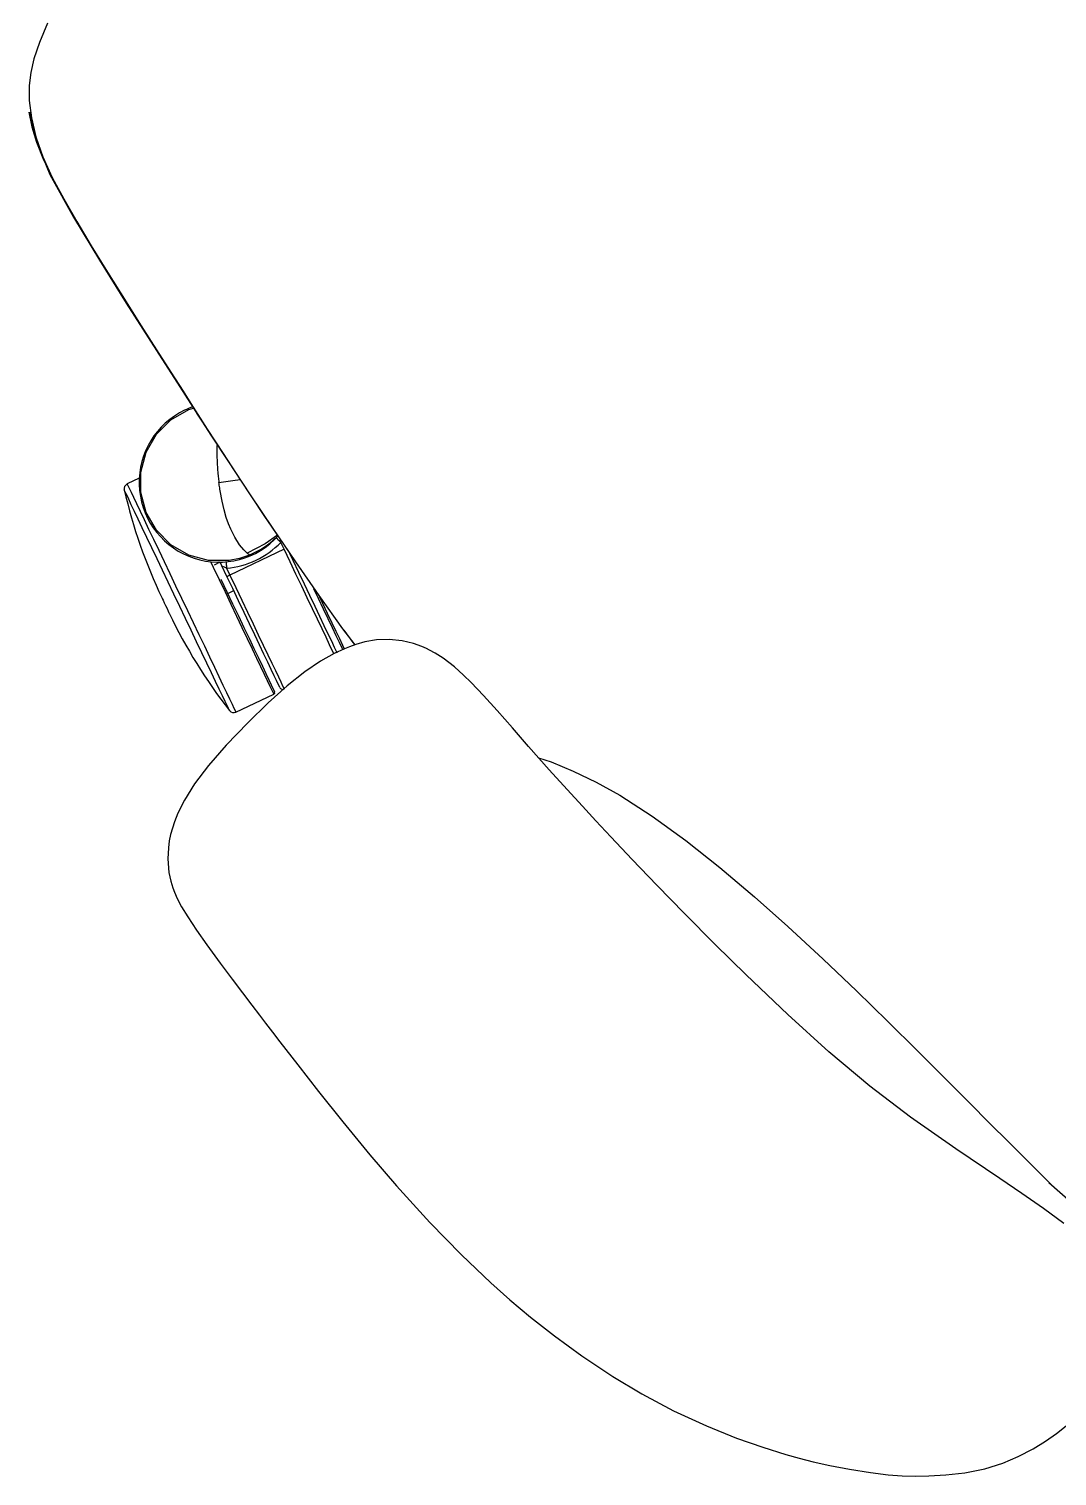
# Model space of a CAD drawing. Extents: x -15 to 8521, y -5327 to 1905.
# Drawn here: x 257.28 to 282.15, y 1315.56 to 1350.55 of the extents above; entities that cross this region are included whole.
import ezdxf

# ---------------------------------------------------------------- set-up
doc = ezdxf.new("R2010")
doc.units = 0
doc.layers.add('AR-MOB', color=2, linetype='Continuous')

# ---------------------------------------------------------------- blocks, each defined once
blk = doc.blocks.new('CAD-GIR-TELA')
at = {"color": 1, "linetype": 'Continuous'}
for p, q in [((0.3068505896405895, -0.1001565341407513), (0.2969838718147457, -0.09770269025830203)), ((0.2728117821836804, -0.1231839412798763), (0.2723716468578914, -0.1249537115068051)), ((0.2728117821836804, -0.1231839412798763), (0.286922949987229, -0.1266933829379013)), ((0.2901537570362507, -0.1235664268938308), (0.2885927872544016, -0.1231782227373515)), ((0.2801974449305362, -0.1274259566280307), (0.2803069238805165, -0.128075764319874)), ((0.2864828146612126, -0.1284631531648301), (0.286922949987229, -0.1266933829379013)), ((0.2876722263499687, -0.1268797281809384), (0.2869844158281012, -0.1296453628806375)), ((0.286763306377452, -0.1305343755457216), (0.2871239029925619, -0.1308859696905529)), ((0.2868318383038968, -0.1306011749188656), (0.2883126352583076, -0.1309694490987567)), ((0.2682377402784368, -0.1620451565954681), (0.2692855359362056, -0.1523412643759912)), ((0.2889580266448775, -0.1586923464092251), (0.2920985146840849, -0.1594733861625173))]:
    blk.add_line(p, q, dxfattribs=at)
at = {"color": 1, "linetype": 'Continuous', "flags": 128}
for points in [[(0.2272669940048218, 0.1125825360754789), (0.226015844699532, 0.1204252859433836), (0.223339294700736, 0.1281541179187116), (0.2199707896656946, 0.1331967293049274), (0.2155392923530144, 0.137369125639907), (0.2106980982455298, 0.1410847406009452), (0.2010207604528205, 0.1480613406702105), (0.1907626904301196, 0.1542741358603053), (0.1691715095746531, 0.1650207732996023), (0.1468835044076968, 0.1744574793287939), (0.1238619516991548, 0.1824335448645797), (0.1174168817331065, 0.1841527541027972)], [(0.3062636519582611, -0.09638291842929902), (0.3137114599851429, -0.09550804360242182), (0.320143609435263, -0.09444648381395382), (0.325593415089088, -0.09313942866810976), (0.3299703993802723, -0.0916705670592819), (0.3331833826980528, -0.09023510514452937), (0.3351814530149113, -0.0891396927072492), (0.3365174632440358, -0.08830065220399774), (0.3378145194294575, -0.08738234475094941), (0.3390624074752395, -0.08637941984488862), (0.3402977486966847, -0.08524218844786446), (0.3420861466477163, -0.08325683479961299), (0.3439706840661074, -0.08054348230734831), (0.3449946317023205, -0.07861668994564752), (0.345633953508468, -0.07710642269239543), (0.346012781518084, -0.07601856891824355), (0.3464655768871125, -0.07440779119770013), (0.3469191875983597, -0.07217804059882837), (0.3473057611174681, -0.06935365778190317), (0.3476959809211166, -0.06552235838626075), (0.3480285623320469, -0.06124039815631477), (0.3483470342248438, -0.05576893565557839), (0.3485706802212007, -0.0508772937937465), (0.3487407644263385, -0.04673859156628168), (0.3488867741248214, -0.04302676444513054), (0.3490017338292546, -0.04001472279878726), (0.3490949970318979, -0.03752032823786067), (0.3491884187756114, -0.03481987641816886), (0.349285781217759, -0.0318294095454803), (0.3494973107065107, -0.02484015791105776), (0.3496954780434862, -0.01664626685214898), (0.3498269705614803, -0.007260111187406437), (0.3498169829358631, 0.003060716303934896), (0.3496117268598482, 0.01294104257704021), (0.3490311078799095, 0.02489724815086447), (0.34811129435775, 0.0357652092875469), (0.3469003447087289, 0.04556445963589795), (0.3459433663213076, 0.05164764206801919), (0.3447563099991839, 0.05803642685168597), (0.3431856243366838, 0.06521980603611155), (0.3411369817124523, 0.07315969754381513), (0.3384992725234497, 0.08179829310711284), (0.3357581312964157, 0.08947205152435345), (0.3324302562184585, 0.09751602052165254), (0.3286473209857377, 0.1054207458096243), (0.3249142106931231, 0.1122584928471042), (0.3213763688206654, 0.1180683742181827), (0.3181792841839979, 0.1229214357267665), (0.3162829246705314, 0.125654072728139), (0.3142269441852932, 0.1284757038647513), (0.3116974456806929, 0.1317263050018482), (0.3085431198990136, 0.1355045748223347), (0.305157153474056, 0.1393337453196182), (0.3022040751109216, 0.1424303874177895), (0.2997490648790517, 0.1447735746514809), (0.2973536407444044, 0.1468563586854543), (0.2947776691569288, 0.1489136980171679), (0.2914786699004708, 0.1513371033997828), (0.2876136141210281, 0.1538669869141813), (0.2832172660419019, 0.1562156662207599), (0.2790332854156077, 0.1578998507943652), (0.2751567019545291, 0.1590465036283604), (0.2711808536539593, 0.159908973185793), (0.2676527729374811, 0.1604155455274849), (0.2644267219131962, 0.1606709549141669), (0.2609153325513489, 0.1607338588955827)], [(0.230825332042059, 0.122558461107019), (0.2322444140172593, 0.1166338012099004), (0.2339956244488803, 0.1104874317020403), (0.2358397357422746, 0.1043128205201356), (0.2395186954013298, 0.09200127260100999), (0.2430930000480203, 0.07919055812999432), (0.2459323190435043, 0.06710168802283079), (0.2482931601487053, 0.05439966551011821), (0.2502553338802045, 0.04112865644174235), (0.2519212077963857, 0.02735398244203679), (0.2530245129494233, 0.01687203711344409), (0.2540059055468191, 0.00640826869994271), (0.254814247108925, -0.003156643108468415), (0.2554724797485051, -0.01171830869725454), (0.2560011901962298, -0.01928728118627987), (0.2563347681118557, -0.0245556533063791), (0.2566111832416027, -0.02933471488904615), (0.2568938491310746, -0.03478369107187973), (0.2571817919426849, -0.04125220988862566), (0.2574485364975772, -0.04878062107491132), (0.2576162879884123, -0.05470108546842312), (0.2578045129914699, -0.06025404571755644), (0.258049266631815, -0.06521348910973757), (0.2583575017765725, -0.06951416766014518), (0.2586365666866186, -0.07207564470490979), (0.2590969264017531, -0.07499681812305425), (0.2598663592100365, -0.07837244586880843), (0.2605751415037503, -0.08058641667321353), (0.2611264090703571, -0.08196648799457762), (0.2614737341316413, -0.08273545654583359), (0.262060015043744, -0.08386907562908164), (0.2631571147283012, -0.08564574208230624), (0.2648712961820365, -0.0879057046959133), (0.2670480115234568, -0.09015032915067422), (0.2694674648735145, -0.0920157236146224), (0.2719913467508377, -0.09344636157629793), (0.2740634070955821, -0.09435683857509503), (0.2755561846697674, -0.09490363887834974), (0.276852267003278, -0.09531558348862745), (0.2794996241143508, -0.0960063608567907), (0.2831931236075889, -0.09667330718957601), (0.287797671940325, -0.0970930142943871), (0.2931953878994591, -0.09718340124754832), (0.2993389377677431, -0.09694677812603913), (0.3062636519582611, -0.09638291842929902)], [(0.2573187425612105, -0.04511712412841007), (0.2556236531042941, -0.04239033304884288), (0.2528773255669421, -0.03729908855075337), (0.2502984324389672, -0.03169914849559063), (0.2479090099409405, -0.02560565003659576), (0.245056102324952, -0.01673516754863158), (0.2425493647556323, -0.00705989917196348), (0.2403383834507622, 0.003250999064221105), (0.2383803316117792, 0.01402780500347944), (0.2367102678745141, 0.02467185544082895), (0.2350954645103229, 0.03621145665874792), (0.2337777989107508, 0.04730244947131723), (0.2326412016464019, 0.05783148219006762), (0.2315735439722175, 0.06785128145156705), (0.2305704775258164, 0.07819002256201202), (0.2299046805560465, 0.08545103805954568), (0.229223483165697, 0.09255068306038083), (0.2285365332461424, 0.09882685782440603), (0.2279951627235732, 0.1043634720899718), (0.227594910003063, 0.1092770935474618), (0.2271704695269818, 0.1135553905069173)], [(0.2531143110609264, -0.2437751989327808), (0.2563168311457957, -0.2376435843939362), (0.2589450962448154, -0.2291320367376102), (0.2611030592936459, -0.217496896227658), (0.2628744941300738, -0.2055358327293106), (0.2644821181738735, -0.1933690148948699), (0.2661418319128188, -0.1798614195026857), (0.2673523965515869, -0.1695099164176099), (0.2681981747548434, -0.1623908057285917), (0.2689963022062329, -0.1554168328016203), (0.2697817242926703, -0.1482907919148602), (0.2708024785981706, -0.138510531663087), (0.2717650962658809, -0.1287925865508441), (0.2726517762012008, -0.1190358798912712), (0.2734499489588416, -0.1092048321820585), (0.2740982619009174, -0.09932936102359236), (0.2742683007995765, -0.09443188738487152)], [(0.2741140020407329, -0.09887609003226316), (0.2743046503389905, -0.0952232205263499), (0.2743140264851718, -0.09444863534872638)], [(0.2724110085498523, -0.1215963944187024), (0.2728542919005577, -0.1198139981042914), (0.2736364074364701, -0.1166691164130498), (0.2743994083073176, -0.1136012255515197), (0.2751339636724879, -0.1106476263062177), (0.2758311503409914, -0.1078442605366945), (0.276482498073392, -0.1052252243616749), (0.2770801028202641, -0.1028223831031028), (0.2776166493893015, -0.1006649635896792), (0.2780856378831231, -0.09877919186237705), (0.2784813610633137, -0.09718803270425269), (0.2787989950079464, -0.09591083288387381), (0.2788550706920887, -0.09568531277909642)], [(0.279597915117165, -0.09589752169131316), (0.2793969847650715, -0.09670544427035566), (0.2789910021681408, -0.0983378448968324), (0.2785098518747873, -0.1002724903501075), (0.2779593996197036, -0.10248582702161), (0.2773463264929887, -0.1049509494482663), (0.2766781062280188, -0.1076378607640436), (0.2759628240526126, -0.1105138803372938), (0.2752092446187362, -0.1135440287939673), (0.2744264722971366, -0.116691435712255), (0.2736240644437657, -0.1199178264719194), (0.2728117821832257, -0.1231839412798763)], [(0.2772636397571659, -0.0954195986855666), (0.2771710106715091, -0.09579207402111933), (0.2768086928372213, -0.0972488870656889), (0.2763698257924716, -0.09901352757651694), (0.2758597317340445, -0.1010646048307535), (0.2752845934935522, -0.1033771950237679), (0.2746513865743054, -0.1059232489942588), (0.2739678111634021, -0.1086718413162089), (0.273338227861359, -0.1112033894405613)], [(0.2735186847019122, -0.1088782184356205), (0.2739296724460019, -0.107225706670306), (0.2745907133908077, -0.1045677051329221), (0.2751994155185002, -0.1021201346625276), (0.2757486674374832, -0.09991168990336519), (0.2762319919183938, -0.09796826846422846), (0.276643749667528, -0.09631264263089179), (0.2768944596693927, -0.09530450876081886)], [(0.286922949987229, -0.1266933829379013), (0.2877352322473143, -0.1234272681294897), (0.288537640116374, -0.1202008773707348), (0.2893203897695003, -0.1170534704519923), (0.290073991856616, -0.1140233219957736), (0.2907892513942443, -0.1111473024070619), (0.2914574942967647, -0.1084603911062914), (0.2920705674234796, -0.1059952686646284), (0.292621019679018, -0.1037819320085873), (0.2931021699716894, -0.1018472865553122), (0.2935081525690748, -0.1002148859288354), (0.2938340302662255, -0.09890458084328202), (0.2940758170764184, -0.09793231525418378), (0.294230614063963, -0.09730989995250638), (0.2942965188638027, -0.09704492190758174)], [(0.2969838718147457, -0.09770269025830203), (0.296973046209132, -0.09774618516121336), (0.296886690551446, -0.0980933856694719), (0.2967149983621766, -0.0987837327370471), (0.2964599853046366, -0.09980912981700385), (0.2961246408792704, -0.1011575396487387), (0.2957128831144473, -0.1028131541638686), (0.2952295586333094, -0.1047565869212121), (0.2946803293677931, -0.1069650316803745), (0.2940716046027774, -0.1094126021507691), (0.2934105636575168, -0.1120705923540299), (0.2927049520417313, -0.1149078617299892), (0.2919630135243096, -0.1178911294555292), (0.2911934448125066, -0.1209854275361977), (0.2904053050021957, -0.1241544743156737), (0.2896078343364934, -0.1273611162769157)], [(0.2948594952899839, -0.09798028307204731), (0.2948814409139686, -0.09783057047843613), (0.2948737633339533, -0.09767946505098735), (0.294836711702601, -0.0975327419569112), (0.2947717581171219, -0.09739606311359239), (0.2946813938165178, -0.09727468279061213), (0.2945690612393719, -0.09717324376242686), (0.2944949579771219, -0.09712480033704196)], [(0.2948594952899839, -0.09798028307204731), (0.2947952664187596, -0.09823856872299075), (0.29464438747641, -0.0988452552032868), (0.294408692900106, -0.09979295936091148), (0.2940910589716168, -0.1010701648474424), (0.2936953357752827, -0.1026613240060215), (0.2932263472966952, -0.1045470843992007), (0.2926898007278851, -0.1067045039126242), (0.292092195981013, -0.1091073565053193), (0.2914408482486124, -0.1117263926798842), (0.2907436615805636, -0.1145297584344007), (0.2900091062149386, -0.1174833463765026), (0.2892461053286297, -0.1205512485566942), (0.288463989808406, -0.1236961189292742), (0.2876722263499687, -0.1268797281809384)], [(0.2892331961472792, -0.1272679436556245), (0.2900343583889935, -0.1240464787811106), (0.2908258274180753, -0.1208641264761354), (0.2915979326601246, -0.1177595123840547), (0.2923413432736197, -0.1147703109354552), (0.2930470228336617, -0.1119328151057744), (0.2937064331563306, -0.1092814606713546), (0.2943115116365789, -0.1068484413390252), (0.2948549657505737, -0.1046632897309792), (0.2953301597131031, -0.1027525262861673), (0.2957313636318304, -0.101139353544113), (0.2960536856414819, -0.09984333915508614), (0.2962932076807192, -0.09888022324321355), (0.2964470308324962, -0.09826169201505763), (0.296513297989577, -0.09799526452616192), (0.296516061004013, -0.09798414450779092)], [(0.3078263882650845, -0.101439016535096), (0.3078020193456723, -0.1015369678189018), (0.3076940804203332, -0.101970976938901), (0.3075011900057234, -0.1027466492032545), (0.3072256354778347, -0.1038545744927433), (0.3068708140297076, -0.1052813000610513), (0.3064410060649152, -0.107009511754768), (0.3059414431829737, -0.1090182378165991), (0.3053781723433531, -0.1112830866763943), (0.3047580331310655, -0.1137765753451276), (0.3040885898913075, -0.1164684238488007), (0.3033779052004775, -0.1193259629048953), (0.3026346531114541, -0.1223145075678076), (0.3018678474302305, -0.1253977648775617), (0.3010867963432702, -0.1285383321796871), (0.3003009665783338, -0.1316980820906792), (0.2995199154909187, -0.1348386494087208), (0.2987531098096952, -0.1379219180521432), (0.2980098577208992, -0.1409104627000488), (0.2972991956826263, -0.1437680017561433), (0.2966297297898564, -0.1464598502602712), (0.2960095905780236, -0.1489533276094335), (0.2954463197379482, -0.1512181764692286), (0.2949467568566888, -0.1532269025315145), (0.2945169488914416, -0.1549551255438928), (0.294162127443542, -0.1563818511267527), (0.2938865955686651, -0.1574897764016896), (0.2936936825005887, -0.1582654486660431), (0.2935857435759317, -0.1586994464514646), (0.2935613746562922, -0.1587974090698481)], [(0.2994745521625646, -0.129814960159365), (0.3002720454812788, -0.126608318198123), (0.3010601852918171, -0.1234392714027308), (0.3018297313499261, -0.1203449846561853), (0.3025716698675751, -0.1173617169156387), (0.3032772814831333, -0.114524447554686), (0.3039383450811783, -0.111866446017757), (0.3045470471934095, -0.1094188755628238), (0.3050962764748419, -0.1072104307877453), (0.3055796009557525, -0.1052670093645247), (0.3059913587051142, -0.1036113835307333), (0.3063267031459418, -0.102262973683537), (0.3065817161877931, -0.101237587938158), (0.3067534083772898, -0.1005472408705828), (0.3068397640349758, -0.1002000290436627), (0.3068505896405895, -0.1001565341412061)], [(0.2362191978843384, -0.2577308450186138), (0.2406756982334173, -0.2553512968966061), (0.2441994758787587, -0.2531569163488712), (0.2468995568326591, -0.2510922844617198), (0.2491994303411502, -0.2488822769932995), (0.2514700430335779, -0.2460842900622993), (0.2537135011391456, -0.2425476938169595), (0.2558044949707892, -0.2383100381489385), (0.2575855777133711, -0.2334935979552029), (0.2589911843026584, -0.2281968680858881), (0.2601325828823065, -0.2224268013760593), (0.2611846815955232, -0.2161845981472652), (0.2622080177372936, -0.2094344297429416), (0.2632356116430401, -0.2020407270583746), (0.2643291103333922, -0.1936507069476647), (0.265179214245336, -0.1868540654741082), (0.2660082558033992, -0.180021776522608), (0.2667607254977611, -0.1736529387017072), (0.2674078607562933, -0.1681880610126427), (0.26796451847963, -0.1636335867269736), (0.2687047357626398, -0.1574099998874772), (0.2695033614743352, -0.150440092228564), (0.270296732900988, -0.1430688560503768), (0.2713834146436511, -0.1325704486926043), (0.2723701068173341, -0.1220713732150216)], [(0.2725450149750941, -0.1264881268771205), (0.2725416631030839, -0.1264586395759579), (0.2725318113648427, -0.126371321384795), (0.272515799434359, -0.1262295241599531), (0.2724942388360887, -0.1260387059869572), (0.2724679675040989, -0.1258061821044976), (0.2724379819585465, -0.1255408983115558), (0.272405482520071, -0.1252530574311095), (0.2723716468578914, -0.1249537115068051)], [(0.2801974449305362, -0.1274259566280307), (0.2825731655736945, -0.1283050156243917), (0.2848062963341818, -0.1294928306469956), (0.2886333719209233, -0.1326652972420561), (0.2915284268813139, -0.1367189743532435), (0.2932875413630427, -0.1413683424948431), (0.2937504149699635, -0.1463177699406515), (0.2929311345837959, -0.1512312555100834), (0.2908874291470056, -0.1557627423758277), (0.2877149625521724, -0.1595898066448171), (0.2836612741223234, -0.1624848616197596), (0.2790119059959579, -0.1642439761017158), (0.2740625011879274, -0.1647068497090913), (0.2691489929654836, -0.1638875693065529), (0.2680903490802393, -0.1634101219087825)], [(0.2719007786038219, -0.1267997025443037), (0.2755183856561416, -0.1271206317201177), (0.2803069238805165, -0.1280757643203287)], [(0.2737094689030073, -0.1264268195614022), (0.2729523790719668, -0.126481321232859), (0.2727595792387092, -0.1264968915288591), (0.2726626697503889, -0.1265048635218591), (0.272614090437628, -0.1265088834829839), (0.2726019286235442, -0.1265099026259122), (0.2725958364051166, -0.1265104008862181), (0.2725943190023372, -0.1265105254392438), (0.2725942284052962, -0.1265105367738215), (0.2725942057675184, -0.1265105367733668), (0.2725941831142791, -0.1265105367738215), (0.2725941831142791, -0.1265105480920283), (0.2724682845703228, -0.1265201960140985), (0.2721309471501172, -0.1265387444750559)], [(0.2727963138033829, -0.1264934377559257), (0.273634663564053, -0.1264297977263595), (0.2744752554419847, -0.1264200818759491), (0.2753155981968121, -0.1264591151675631), (0.2761532685192378, -0.1265417339595842), (0.2769859337092839, -0.126662785897679), (0.2801974449305362, -0.1274259566280307)], [(0.2803069238805165, -0.1280757643203287), (0.2804241483547685, -0.1292432756913513), (0.2804328677309513, -0.1308252059257029), (0.2801971731548747, -0.1329754461189623), (0.2797141431021828, -0.1351174765145515), (0.2792959080938999, -0.1364718653458112), (0.2787315954585665, -0.1379961911593455), (0.2779708819955431, -0.1397532333835443), (0.2770272431050671, -0.1416587765461372), (0.2757668988319892, -0.1439254145675477), (0.2755910168223181, -0.1442241037066196), (0.2754142289043102, -0.1445207432261668), (0.2752374862923261, -0.1448140082356986), (0.2750617401702584, -0.1451024832640542), (0.2748864696552573, -0.1453873459790884), (0.2747119012167332, -0.1456683472588338)], [(0.2856109010290311, -0.1297376069564962), (0.2856276603115475, -0.1297131134679148), (0.2856772814202486, -0.1296405955522459), (0.2857578392736286, -0.1295228275271256), (0.2858662764433575, -0.1293643276289913), (0.2859984030935721, -0.1291711993944773), (0.2861491461642345, -0.1289508599643341), (0.2863127078192065, -0.1287117795600352), (0.2864828146612126, -0.1284631531648301)], [(0.2864828146612126, -0.1284631531648301), (0.2867377144841612, -0.1289991675016608), (0.2868813008717552, -0.1293571709616117), (0.2869431517387966, -0.1295265983653735), (0.2869744508402619, -0.1296162266175998), (0.2869844158281012, -0.1296453628806375)], [(0.2876722263499687, -0.1268797281809384), (0.2876578224193054, -0.1268761498390631), (0.2876151994519205, -0.1268655394005691), (0.2875459428109934, -0.1268483271478544), (0.2874527701899297, -0.1268251472306474), (0.2873392372912349, -0.1267969168761738), (0.2872096924622838, -0.1267647005324761), (0.2870691408645598, -0.1267297438112109), (0.286922949987229, -0.1266933829379013)], [(0.2896078343364934, -0.1273611162769157), (0.2888103410175518, -0.1305677469199509), (0.288431535660493, -0.1320908610778133)], [(0.3031180002305973, -0.1328214757604655), (0.3031554368719753, -0.1326709138688784), (0.3032620848784973, -0.1322421250461048), (0.3034216831977119, -0.1316003912638735), (0.3036099308380926, -0.1308434260017748), (0.3037981784939348, -0.1300864607392214), (0.3039577767972332, -0.1294447382761064), (0.3040644248039825, -0.1290159494533327), (0.3041018614455879, -0.1288653762417198)], [(0.2869844158281012, -0.1296453628806375), (0.2869828531504481, -0.129651624973576), (0.2869557891444856, -0.1297604924443476), (0.2868346013190148, -0.1302477349709079), (0.286763306377452, -0.1305343755457216)], [(0.2920985146840849, -0.1594733861625173), (0.2921093176364593, -0.1594298912746126), (0.2921956732946001, -0.1590826794476925), (0.2923673654838694, -0.158392332380572), (0.2926223785407274, -0.1573669466192769), (0.2929577229665483, -0.1560185367879967), (0.2933694807309166, -0.1543629109542053), (0.2938528052125093, -0.1524194895155233), (0.2944020571308101, -0.1502110447559062), (0.2950107592432687, -0.1477634742855116), (0.2956718002035359, -0.1451054727635892), (0.2963774344568719, -0.1422682147062915), (0.2971193729747483, -0.1392849469812063), (0.297888919033312, -0.136190648900083), (0.2986770588431682, -0.133021602120607), (0.2994745521625646, -0.129814960159365)], [(0.2747119012167332, -0.1456683472588338), (0.271844068787459, -0.1438786583898946), (0.2703031195480889, -0.1429170259084458)], [(0.2692093943730924, -0.1530462418591014), (0.2695865238017632, -0.1526504733724323), (0.2708305617459246, -0.1511950531617003), (0.2721276179308916, -0.1495100645961429), (0.2736098643285914, -0.1473819172329058), (0.2738008749988694, -0.1470926608658374), (0.2739896661903458, -0.1468035177326783), (0.2741754225914974, -0.1465158580149364), (0.2743573288910284, -0.1462312444223244), (0.2745362003847731, -0.1459486238245518), (0.2747119012167332, -0.1456683472588338)], [(0.2533311853851501, -0.2439611138593136), (0.2550255274593383, -0.2407765307561931), (0.2565109445351936, -0.2371891810248599), (0.2577836318162099, -0.2332603719810322), (0.2583940778006308, -0.2309164486991904)]]:
    blk.add_lwpolyline(points, dxfattribs=at)
at = {"color": 1, "linetype": 'Continuous'}
for centre, radius, start, end in [((0.296890693155774, -0.09807731873479497), 0.0003860447300971537, 76.03390303946594, 166.0339030391974), ((0.1803976665607934, -0.09810019418591764), 0.1274724551363059, 346.0339030393869, 358.4991088995183), ((0.3065400138752921, -0.1014053109852284), 0.001286815761843249, 358.4991088995183, 76.03390303946594), ((0.2747119116397698, -0.1456683443557267), 0.0208464154252463, 55.62208102940522, 96.4457250487359), ((0.2747119116397698, -0.1456683443557267), 0.01930223650485769, 256.0339030394659, 94.44615177824339), ((0.1794137859358216, -0.1020562948779116), 0.1274724551363059, 333.568697179449, 346.0339030393869), ((0.2924090771070951, -0.1582246111711356), 0.001286815761843249, 256.0339030394659, 333.568697179449), ((0.2747119116397698, -0.1456683443557267), 0.01930223650485769, 249.6728837782364, 256.0339030394659)]:
    blk.add_arc(centre, radius, start, end, dxfattribs=at)
blk = doc.blocks.new('EST-4')
at = {"layer": 'AR-MOB', "color": 1, "extrusion": (0, 0, -1), "xscale": -1, "zscale": -1, "rotation": 140.5397469830932}
blk.add_blockref('CAD-GIR-TELA', (-2.598258499665462, 0.4041989482866484), dxfattribs=at)

msp = doc.modelspace()

# ---------------------------------------------------------------- block references
at = {"layer": 'AR-MOB', "xscale": 100, "yscale": 100, "zscale": 100}
msp.add_blockref('EST-4', (32.51874484354414, 1305.380704382871), dxfattribs=at)

doc.saveas('drawing.dxf')
